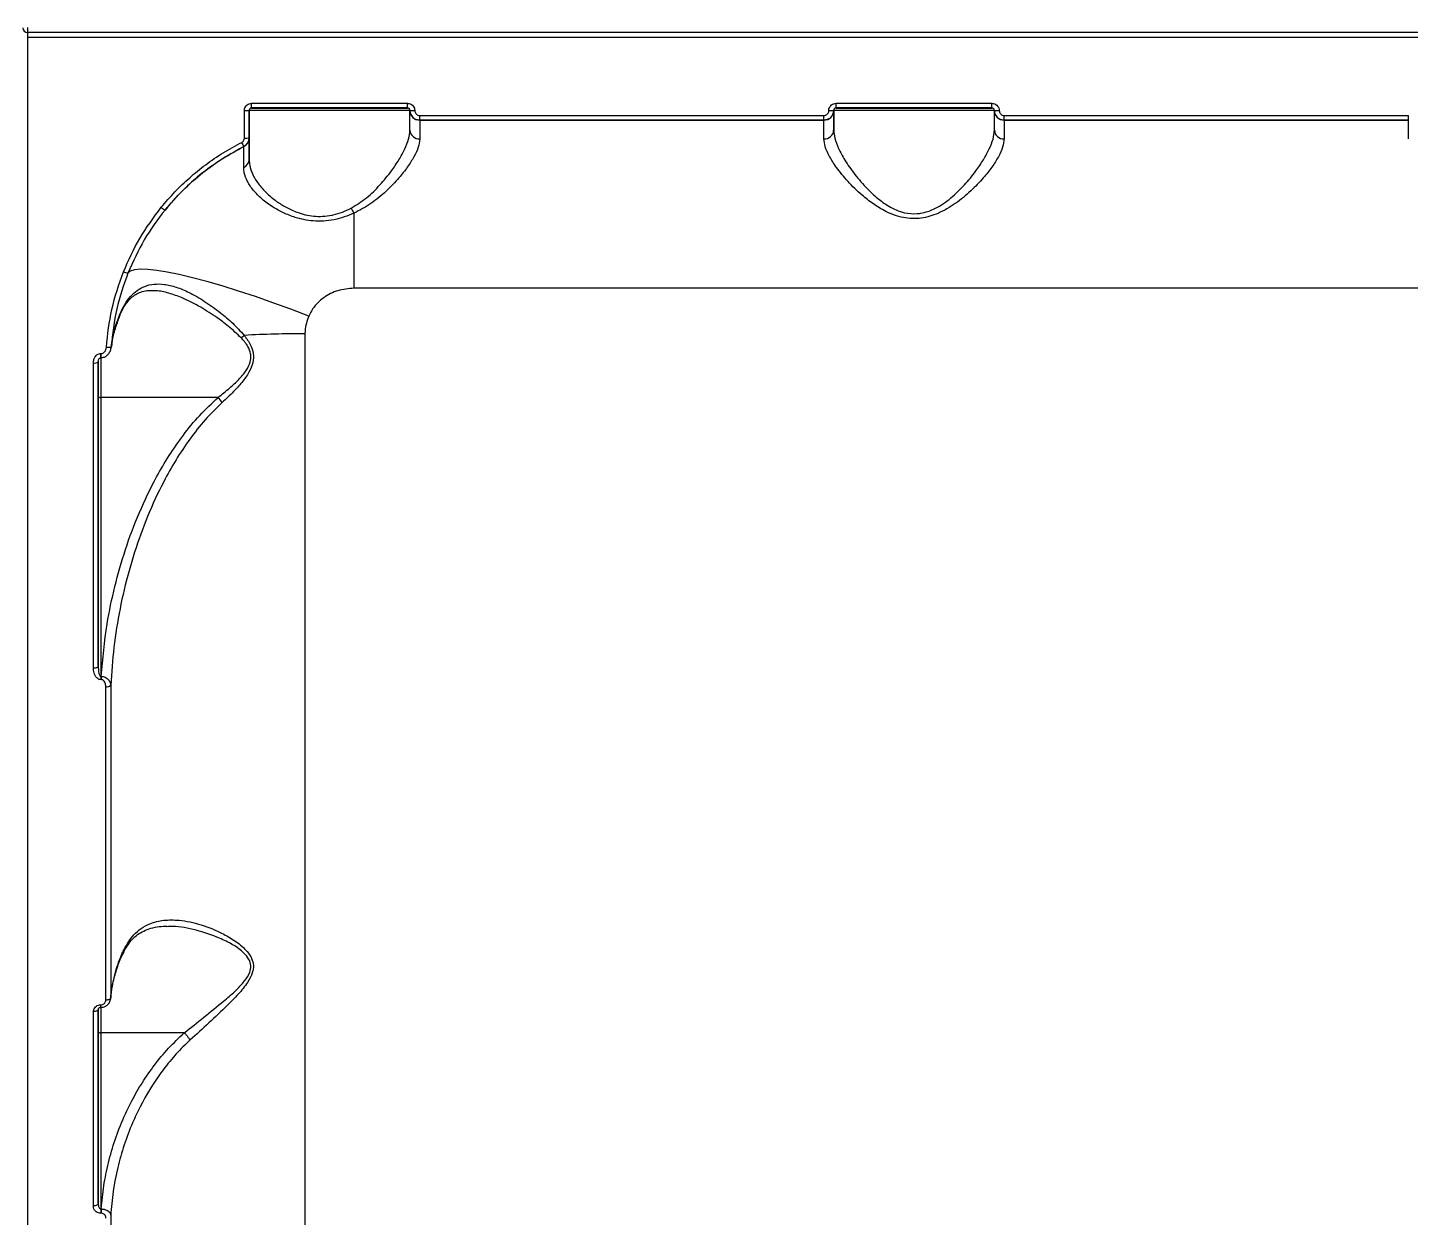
# Model space of a CAD drawing. Header units: millimetres. Extents: x -6431 to 4834, y -6422 to 4807.
# Drawn here: x 1393.7 to 1677.2, y -1159.6 to -915.8 of the extents above; entities that cross this region are included whole.
import ezdxf

# ---------------------------------------------------------------- set-up
doc = ezdxf.new("R2010")
doc.units = ezdxf.units.MM
for name, color, linetype in [('DIKOM_ОБЪЕКТ', 7, 'Continuous'), ('DIKOM_РАЗМЕР_ЗОНА', 7, 'Continuous'), ('DIKOM_РАЗМЕР_ОБЪЕКТА', 7, 'Continuous')]:
    doc.layers.add(name, color=color, linetype=linetype)
doc.styles.add('style1', font='arial.ttf', dxfattribs={"width": 0.8})
doc.dimstyles.new('1-50', dxfattribs={"dimtxt": 300, "dimasz": 200, "dimexe": 100, "dimexo": 0, "dimgap": 100, "dimtad": 0, "dimdec": 0, "dimtxsty": 'style1', "dimcen": 0, "dimclrd": 7, "dimclre": 7, "dimadec": 1, "dimazin": 2, "dimtfac": 1, "dimtdec": 0, "dimtmove": 1, "dimatfit": 3, "dimfxl": 0, "dimlwd": 25, "dimlwe": 18, "dimarcsym": 0})

# ---------------------------------------------------------------- blocks, each defined once
blk = doc.blocks.new('*D13')
at = {"layer": 'Defpoints', "color": 0, "transparency": 16777216}
for p in [(-3965.6, 378.37), (3334.4, -1220.38), (3334.4, -3843.38)]:
    blk.add_point(p, dxfattribs=at)
at = {"layer": 'DIKOM_РАЗМЕР_ОБЪЕКТА', "color": 7, "lineweight": 18, "transparency": 16777216}
for p, q in [((-3965.6, 378.37), (-3965.6, -3943.38)), ((3334.4, -1220.38), (3334.4, -3943.38))]:
    blk.add_line(p, q, dxfattribs=at)
at = {"layer": 'DIKOM_РАЗМЕР_ОБЪЕКТА', "color": 7, "lineweight": 25, "transparency": 16777216}
for p, q in [((-3765.6, -3843.38), (-182.11, -3843.38)), ((3134.4, -3843.38), (731.83, -3843.38))]:
    blk.add_line(p, q, dxfattribs=at)
at = {"layer": 'DIKOM_РАЗМЕР_ОБЪЕКТА', "color": 7, "transparency": 16777216}
for points in [[(-3765.6, -3810.04), (-3765.6, -3876.71), (-3965.6, -3843.38)], [(3134.4, -3810.04), (3134.4, -3876.71), (3334.4, -3843.38)]]:
    blk.add_solid(points, dxfattribs=at)
at = {"layer": 'DIKOM_РАЗМЕР_ОБЪЕКТА', "color": 0, "transparency": 16777216, "insert": (274.86, -3843.38), "char_height": 300, "attachment_point": 5, "style": 'style1'}
blk.add_mtext('7300', dxfattribs=at)
blk = doc.blocks.new('*D16')
at = {"layer": 'Defpoints', "color": 0, "transparency": 16777216}
for p in [(-5966.57, 409.56), (4834.4, -963.9), (4834.4, -6224.88)]:
    blk.add_point(p, dxfattribs=at)
at = {"layer": 'DIKOM_РАЗМЕР_ЗОНА', "color": 7, "lineweight": 18, "transparency": 16777216}
for p, q in [((-5966.57, 409.56), (-5966.57, -6324.88)), ((4834.4, -963.9), (4834.4, -6324.88))]:
    blk.add_line(p, q, dxfattribs=at)
at = {"layer": 'DIKOM_РАЗМЕР_ЗОНА', "color": 7, "lineweight": 25, "transparency": 16777216}
for p, q in [((-5766.57, -6224.88), (924.42, -6224.88)), ((4634.4, -6224.88), (2004.2, -6224.88))]:
    blk.add_line(p, q, dxfattribs=at)
at = {"layer": 'DIKOM_РАЗМЕР_ЗОНА', "color": 7, "transparency": 16777216}
for points in [[(-5766.57, -6191.54), (-5766.57, -6258.21), (-5966.57, -6224.88)], [(4634.4, -6191.54), (4634.4, -6258.21), (4834.4, -6224.88)]]:
    blk.add_solid(points, dxfattribs=at)
at = {"layer": 'DIKOM_РАЗМЕР_ЗОНА', "color": 0, "transparency": 16777216, "insert": (1464.31, -6224.88), "char_height": 300, "attachment_point": 5, "style": 'style1'}
blk.add_mtext('10800', dxfattribs=at)

msp = doc.modelspace()

# ---------------------------------------------------------------- linework, layer by layer
at = {"layer": 'DIKOM_ОБЪЕКТ', "color": 7, "linetype": 'Continuous', "lineweight": 15}
for p, q in [((1393.71, -915.76), (1393.71, -916.77)), ((1877.71, -916.77), (1393.71, -916.77)), ((1393.71, -916.77), (1393.71, -917.77)), ((1877.71, -917.77), (1393.71, -917.77)), ((1439.71, -931.3), (1471.71, -931.3)), ((1439.71, -932.26), (1439.71, -931.3)), ((1471.71, -932.26), (1439.71, -932.26)), ((1439.71, -932.26), (1439.71, -932.27)), ((1471.71, -932.26), (1471.71, -931.3)), ((1471.71, -932.27), (1471.71, -932.26)), ((1559.71, -931.3), (1591.71, -931.3)), ((1559.71, -932.26), (1559.71, -931.3)), ((1591.71, -932.26), (1559.71, -932.26)), ((1559.71, -932.26), (1559.71, -932.27)), ((1591.71, -932.26), (1591.71, -931.3)), ((1591.71, -932.27), (1591.71, -932.26)), ((1438.21, -938.43), (1438.21, -932.8)), ((1439.21, -932.77), (1439.21, -938.38)), ((1439.21, -942.87), (1439.21, -932.77)), ((1439.21, -932.77), (1439.21, -932.77)), ((1472.21, -932.77), (1472.21, -932.81)), ((1472.21, -932.78), (1472.21, -932.77)), ((1474.21, -933.81), (1557.21, -933.81)), ((1474.21, -934.77), (1474.21, -933.81)), ((1474.21, -934.77), (1474.21, -938.63)), ((1474.21, -934.77), (1557.21, -934.77)), ((1557.21, -934.77), (1474.21, -934.77)), ((1474.21, -934.77), (1474.21, -934.77)), ((1557.21, -934.77), (1557.21, -933.81)), ((1557.21, -938.63), (1557.21, -934.77)), ((1557.21, -934.77), (1557.21, -934.77)), ((1559.21, -932.77), (1559.21, -932.77)), ((1559.21, -932.77), (1559.21, -932.77)), ((1559.21, -932.77), (1559.21, -936.82)), ((1559.21, -936.82), (1559.21, -932.77)), ((1592.21, -932.77), (1592.21, -932.81)), ((1592.21, -936.82), (1592.21, -932.77)), ((1592.21, -932.78), (1592.21, -932.77)), ((1594.21, -933.81), (1677.21, -933.81)), ((1594.21, -934.77), (1594.21, -933.81)), ((1594.21, -934.77), (1677.21, -934.77)), ((1677.21, -934.77), (1594.21, -934.77)), ((1594.21, -934.77), (1594.21, -934.77)), ((1677.21, -934.77), (1677.21, -933.81)), ((1677.21, -938.63), (1677.21, -934.77)), ((1677.21, -934.77), (1677.21, -934.77)), ((1438.11, -940.16), (1438.11, -940.16)), ((1460.71, -953.86), (1460.71, -969.27)), ((1810.71, -969.27), (1460.71, -969.27)), ((1412.61, -974.92), (1412.6, -974.94)), ((1410.95, -981.46), (1411.04, -980.81)), ((1408.71, -982.67), (1408.8, -982.67)), ((1408.71, -983.51), (1408.71, -982.67)), ((1408.71, -983.51), (1408.8, -983.51)), ((1408.71, -983.51), (1408.71, -991.69)), ((1408.8, -983.51), (1408.8, -982.67)), ((1407.21, -1047.28), (1407.21, -984.61)), ((1408.21, -983.98), (1408.21, -990.71)), ((1408.21, -984.45), (1408.21, -1046.97)), ((1408.21, -991.52), (1408.21, -984.46)), ((1408.21, -1046.97), (1408.21, -991.52)), ((1432.82, -991.69), (1408.71, -991.69)), ((1408.71, -991.69), (1408.71, -1048.97)), ((1408.71, -1048.97), (1408.83, -1048.97)), ((1408.71, -1048.97), (1408.71, -1049.62)), ((1408.83, -1049.62), (1408.71, -1049.62)), ((1408.83, -1048.97), (1408.83, -1049.62)), ((1409.77, -1115.41), (1409.77, -1051.08)), ((1410.77, -1050.78), (1410.77, -1114.97)), ((1408.71, -1116.38), (1408.74, -1116.38)), ((1408.71, -1116.9), (1408.71, -1116.38)), ((1408.71, -1116.9), (1408.74, -1116.9)), ((1408.71, -1116.9), (1408.71, -1122.13)), ((1408.74, -1116.9), (1408.74, -1116.38)), ((1408.21, -1117.22), (1408.21, -1121.25)), ((1408.21, -1117.32), (1408.21, -1157.09)), ((1408.21, -1121.97), (1408.21, -1117.33)), ((1408.21, -1157.09), (1408.21, -1121.97)), ((1425.87, -1122.13), (1408.71, -1122.13)), ((1408.71, -1122.13), (1408.71, -1158.28)), ((1408.71, -1158.28), (1408.81, -1158.28)), ((1408.71, -1158.28), (1408.71, -1159.18)), ((1408.81, -1159.18), (1408.71, -1159.18)), ((1408.81, -1158.28), (1408.81, -1159.18))]:
    msp.add_line(p, q, dxfattribs=at)
at = {"layer": 'DIKOM_ОБЪЕКТ', "color": 7, "linetype": 'Continuous', "lineweight": 15, "flags": 128}
for points in [[(1393.71, -917.77), (1393.71, -929.95), (1393.71, -942.13), (1393.71, -954.29), (1393.71, -966.41), (1393.71, -978.49), (1393.71, -990.52), (1393.71, -1002.49), (1393.71, -1014.38), (1393.71, -1026.2), (1393.71, -1037.92), (1393.71, -1049.54), (1393.71, -1061.04), (1393.71, -1072.43), (1393.71, -1083.69), (1393.71, -1094.8), (1393.71, -1105.76), (1393.71, -1116.57), (1393.71, -1127.21), (1393.71, -1137.67), (1393.71, -1147.94), (1393.71, -1158.02), (1393.71, -1167.9)], [(1439.71, -932.27), (1439.89, -932.27), (1440.42, -932.27), (1441.29, -932.27), (1442.49, -932.27), (1443.98, -932.27), (1445.73, -932.27), (1447.71, -932.27), (1449.86, -932.27), (1452.15, -932.27), (1454.51, -932.27), (1456.91, -932.27), (1459.27, -932.27), (1461.56, -932.27), (1463.71, -932.27), (1465.69, -932.27), (1467.44, -932.27), (1468.93, -932.27), (1470.13, -932.27), (1471, -932.27), (1471.53, -932.27), (1471.71, -932.27)], [(1455.71, -932.27), (1456.98, -932.27), (1458.14, -932.27), (1459.11, -932.27), (1459.8, -932.27), (1460.16, -932.27), (1460.16, -932.27), (1459.8, -932.27), (1459.11, -932.27), (1458.14, -932.27), (1456.98, -932.27), (1455.71, -932.27), (1454.44, -932.27), (1453.28, -932.27), (1452.31, -932.27), (1451.62, -932.27), (1451.26, -932.27), (1451.26, -932.27), (1451.62, -932.27), (1452.31, -932.27), (1453.28, -932.27), (1454.44, -932.27), (1455.71, -932.27)], [(1559.71, -932.27), (1559.89, -932.27), (1560.42, -932.27), (1561.29, -932.27), (1562.49, -932.27), (1563.98, -932.27), (1565.73, -932.27), (1567.71, -932.27), (1569.86, -932.27), (1572.15, -932.27), (1574.51, -932.27), (1576.91, -932.27), (1579.27, -932.27), (1581.56, -932.27), (1583.71, -932.27), (1585.69, -932.27), (1587.44, -932.27), (1588.93, -932.27), (1590.13, -932.27), (1591, -932.27), (1591.53, -932.27), (1591.71, -932.27)], [(1575.71, -932.27), (1576.98, -932.27), (1578.14, -932.27), (1579.11, -932.27), (1579.8, -932.27), (1580.16, -932.27), (1580.16, -932.27), (1579.8, -932.27), (1579.11, -932.27), (1578.14, -932.27), (1576.98, -932.27), (1575.71, -932.27), (1574.44, -932.27), (1573.28, -932.27), (1572.31, -932.27), (1571.62, -932.27), (1571.26, -932.27), (1571.26, -932.27), (1571.62, -932.27), (1572.31, -932.27), (1573.28, -932.27), (1574.44, -932.27), (1575.71, -932.27)], [(1472.21, -932.77), (1472.03, -932.77), (1471.48, -932.77), (1470.58, -932.77), (1469.34, -932.77), (1467.81, -932.77), (1466, -932.77), (1463.96, -932.77), (1461.74, -932.77), (1459.38, -932.77), (1456.94, -932.77), (1454.48, -932.77), (1452.04, -932.77), (1449.68, -932.77), (1447.46, -932.77), (1445.42, -932.77), (1443.61, -932.77), (1442.08, -932.77), (1440.84, -932.77), (1439.94, -932.77), (1439.39, -932.77), (1439.21, -932.77)], [(1472.21, -936.82), (1472.21, -935.88), (1472.21, -935.06), (1472.21, -934.36), (1472.21, -933.79), (1472.21, -933.34), (1472.21, -933.02), (1472.21, -932.83), (1472.21, -932.77)], [(1592.21, -932.77), (1592.03, -932.77), (1591.48, -932.77), (1590.58, -932.77), (1589.34, -932.77), (1587.81, -932.77), (1586, -932.77), (1583.96, -932.77), (1581.74, -932.77), (1579.38, -932.77), (1576.94, -932.77), (1574.48, -932.77), (1572.04, -932.77), (1569.68, -932.77), (1567.46, -932.77), (1565.42, -932.77), (1563.62, -932.77), (1562.08, -932.77), (1560.84, -932.77), (1559.94, -932.77), (1559.39, -932.77), (1559.21, -932.77)], [(1594.21, -934.77), (1594.21, -934.83), (1594.21, -935.01), (1594.21, -935.32), (1594.21, -935.74), (1594.21, -936.29), (1594.21, -936.95), (1594.21, -937.73), (1594.21, -938.63)], [(1451.42, -974.98), (1447.73, -973.57), (1444.07, -972.24), (1440.48, -970.99), (1437.01, -969.85), (1433.67, -968.81), (1430.51, -967.9), (1427.56, -967.11), (1424.84, -966.47), (1422.39, -965.96), (1420.22, -965.61), (1418.36, -965.41), (1416.83, -965.36), (1415.63, -965.47), (1414.79, -965.74), (1414.32, -966.15)], [(1412.66, -974.59), (1412.63, -974.84), (1412.61, -974.92)], [(1450.66, -978.62), (1450.66, -990.09), (1450.66, -1001.49), (1450.66, -1012.81), (1450.66, -1024.04), (1450.66, -1035.17), (1450.66, -1046.19), (1450.66, -1057.1), (1450.66, -1067.87), (1450.66, -1078.5), (1450.66, -1088.98), (1450.66, -1099.3), (1450.66, -1109.45), (1450.66, -1119.42), (1450.66, -1129.2), (1450.66, -1138.79), (1450.66, -1148.16), (1450.66, -1157.33), (1450.66, -1166.27)], [(1408.21, -991.52), (1408.22, -991.55), (1408.25, -991.59), (1408.29, -991.61), (1408.36, -991.64), (1408.43, -991.66), (1408.52, -991.67), (1408.61, -991.68), (1408.71, -991.69)], [(1408.21, -1046.97), (1408.19, -1047.03), (1408.13, -1047.09), (1408.04, -1047.14), (1407.92, -1047.19), (1407.77, -1047.23), (1407.59, -1047.26), (1407.41, -1047.27), (1407.21, -1047.28)], [(1410.77, -1114.97), (1410.74, -1115.05), (1410.67, -1115.14), (1410.58, -1115.21), (1410.45, -1115.28), (1410.3, -1115.33), (1410.14, -1115.37), (1409.96, -1115.4), (1409.77, -1115.41)], [(1408.21, -1117.32), (1408.19, -1117.41), (1408.13, -1117.5), (1408.04, -1117.58), (1407.92, -1117.65), (1407.77, -1117.71), (1407.59, -1117.76), (1407.41, -1117.78), (1407.21, -1117.79)], [(1407.21, -1157.66), (1407.21, -1152.83), (1407.21, -1147.96), (1407.21, -1143.04), (1407.21, -1138.07), (1407.21, -1133.07), (1407.21, -1128.02), (1407.21, -1122.92), (1407.21, -1117.79)], [(1408.21, -1121.97), (1408.22, -1122), (1408.25, -1122.03), (1408.29, -1122.06), (1408.36, -1122.08), (1408.43, -1122.1), (1408.52, -1122.12), (1408.61, -1122.13), (1408.71, -1122.13)], [(1408.21, -1157.09), (1408.19, -1157.2), (1408.13, -1157.31), (1408.04, -1157.41), (1407.92, -1157.49), (1407.77, -1157.56), (1407.59, -1157.62), (1407.41, -1157.65), (1407.21, -1157.66)], [(1410.77, -1159.61), (1410.77, -1168.49), (1410.77, -1177.19), (1410.77, -1185.72), (1410.77, -1194.06), (1410.77, -1202.21), (1410.77, -1210.16), (1410.77, -1217.91), (1410.77, -1225.45)]]:
    msp.add_lwpolyline(points, dxfattribs=at)
at = {"layer": 'DIKOM_ОБЪЕКТ', "color": 7, "linetype": 'Continuous', "lineweight": 15}
for centre, radius, start, end in [((1393.71, -915.77), 1, 181.1719, 270.0014), ((1438.46, -926.2), 6.61, 267.8337, 276.5222), ((1472.96, -926.19), 6.61, 263.4831, 272.162), ((1474.21, -932.77), 2, 181.181, 269.9992), ((1557.21, -932.77), 2, 270.0022, 359.9943), ((1558.46, -926.2), 6.61, 267.8368, 276.5181), ((1592.96, -926.2), 6.61, 263.4778, 272.1663), ((1594.21, -932.77), 2, 181.171, 270.0024), ((1437.21, -938.38), 2, 296.8738, 0.0026), ((1438.46, -933.53), 4.91, 267.089, 278.7938), ((1474.12, -936.72), 1.91, 183.0472, 272.7538), ((1557.3, -936.72), 1.91, 267.2466, 356.9456), ((1594.12, -936.72), 1.91, 183.0544, 272.7534), ((1446.35, -935.18), 9.63, 205.4935, 211.1643), ((1437.45, -942.81), 1.76, 291.1453, 358.1582), ((1423.57, -950.05), 3.56, 227.2197, 242.5202), ((1467.06, -949.92), 7.47, 202.8245, 211.8578), ((1414.47, -963.77), 2.38, 242.9122, 266.2264), ((1434.03, -974.53), 6.06, 305.6328, 313.2815), ((1450.54, -1215.3), 236.68, 89.9711, 92.993), ((1410.23, -979.43), 1.97, 259.8134, 289.091), ((1407.45, -982.94), 1.69, 261.7087, 296.6306), ((1426.69, -997.67), 8.56, 35.4013, 44.2811), ((1409.97, -1049.93), 1.16, 259.9598, 313.1268)]:
    msp.add_arc(centre, radius, start, end, dxfattribs=at)
for points, knots in [([(1438.21, -932.8), (1438.22, -932.69), (1438.24, -932.41), (1438.42, -931.99), (1438.76, -931.61), (1439.2, -931.35), (1439.54, -931.32), (1439.71, -931.3)], [0, 0, 0, 0, 0.141864, 0.356731, 0.571363, 0.785773, 1, 1, 1, 1]), ([(1439.71, -932.26), (1439.65, -932.27), (1439.54, -932.28), (1439.39, -932.37), (1439.28, -932.49), (1439.22, -932.64), (1439.21, -932.73), (1439.21, -932.77)], [0, 0, 0, 0, 0.213776, 0.428109, 0.642618, 0.857762, 1, 1, 1, 1]), ([(1471.71, -931.3), (1471.82, -931.31), (1472.1, -931.33), (1472.52, -931.5), (1472.9, -931.85), (1473.16, -932.3), (1473.19, -932.63), (1473.21, -932.8)], [0, 0, 0, 0, 0.14059, 0.355111, 0.569847, 0.784886, 1, 1, 1, 1]), ([(1472.21, -932.77), (1472.2, -932.71), (1472.19, -932.6), (1472.11, -932.45), (1471.98, -932.33), (1471.84, -932.27), (1471.75, -932.27), (1471.71, -932.26)], [0, 0, 0, 0, 0.215438, 0.430703, 0.645241, 0.859618, 1, 1, 1, 1]), ([(1558.21, -932.8), (1558.22, -932.69), (1558.24, -932.41), (1558.42, -931.99), (1558.76, -931.61), (1559.2, -931.35), (1559.54, -931.32), (1559.71, -931.3)], [0, 0, 0, 0, 0.141872, 0.356734, 0.571361, 0.785678, 1, 1, 1, 1]), ([(1559.71, -932.26), (1559.65, -932.27), (1559.54, -932.28), (1559.39, -932.37), (1559.28, -932.49), (1559.22, -932.64), (1559.21, -932.73), (1559.21, -932.77)], [0, 0, 0, 0, 0.214018, 0.428295, 0.642747, 0.857834, 1, 1, 1, 1]), ([(1591.71, -931.3), (1591.82, -931.31), (1592.1, -931.33), (1592.52, -931.51), (1592.9, -931.85), (1593.16, -932.3), (1593.19, -932.63), (1593.21, -932.8)], [0, 0, 0, 0, 0.1406, 0.355041, 0.569867, 0.784871, 1, 1, 1, 1]), ([(1592.21, -932.77), (1592.2, -932.71), (1592.19, -932.6), (1592.11, -932.45), (1591.98, -932.33), (1591.84, -932.27), (1591.75, -932.27), (1591.71, -932.26)], [0, 0, 0, 0, 0.215521, 0.430672, 0.645468, 0.859597, 1, 1, 1, 1]), ([(1474.21, -934.77), (1474.06, -934.76), (1473.69, -934.73), (1473.13, -934.49), (1472.62, -934.04), (1472.28, -933.44), (1472.23, -932.99), (1472.21, -932.77)], [0, 0, 0, 0, 0.140711, 0.355484, 0.570311, 0.785172, 1, 1, 1, 1]), ([(1473.21, -932.8), (1473.22, -932.92), (1473.24, -933.14), (1473.42, -933.44), (1473.67, -933.67), (1473.95, -933.79), (1474.14, -933.8), (1474.21, -933.81)], [0, 0, 0, 0, 0.215119, 0.430186, 0.644948, 0.859417, 1, 1, 1, 1]), ([(1559.21, -932.77), (1559.2, -932.91), (1559.18, -933.29), (1558.94, -933.85), (1558.48, -934.35), (1557.88, -934.7), (1557.43, -934.74), (1557.21, -934.77)], [0, 0, 0, 0, 0.141706, 0.356395, 0.570968, 0.785457, 1, 1, 1, 1]), ([(1557.21, -933.81), (1557.32, -933.79), (1557.55, -933.77), (1557.85, -933.6), (1558.07, -933.35), (1558.19, -933.06), (1558.21, -932.88), (1558.21, -932.8)], [0, 0, 0, 0, 0.214322, 0.428633, 0.643219, 0.858087, 1, 1, 1, 1]), ([(1594.21, -934.77), (1594.06, -934.76), (1593.69, -934.73), (1593.13, -934.49), (1592.62, -934.04), (1592.28, -933.44), (1592.23, -932.99), (1592.21, -932.77)], [0, 0, 0, 0, 0.140715, 0.355423, 0.570313, 0.785179, 1, 1, 1, 1]), ([(1593.21, -932.8), (1593.22, -932.92), (1593.24, -933.14), (1593.42, -933.44), (1593.67, -933.67), (1593.95, -933.79), (1594.14, -933.8), (1594.21, -933.81)], [0, 0, 0, 0, 0.215163, 0.430175, 0.645068, 0.859556, 1, 1, 1, 1]), ([(1439.21, -938.38), (1439.21, -938.44), (1439.2, -938.72), (1439.06, -939.22), (1438.69, -939.8), (1438.3, -940.04), (1438.11, -940.16)], [0, 0, 0, 0, 0.081864, 0.388016, 0.693985, 1, 1, 1, 1]), ([(1439.21, -938.38), (1439.21, -938.47), (1439.21, -938.65), (1439.21, -940.11), (1439.21, -941.94), (1439.21, -942.87)], [0, 0, 0, 0, 0.306973, 0.648471, 1, 1, 1, 1]), ([(1460.17, -952.82), (1461.24, -952.15), (1463.46, -950.77), (1466.13, -948.05), (1468.32, -945.38), (1470.01, -942.88), (1471.2, -940.67), (1472.04, -938.58), (1472.15, -937.41), (1472.21, -936.82)], [0, 0, 0, 0, 0.146374, 0.305498, 0.468992, 0.600899, 0.735097, 0.865702, 1, 1, 1, 1]), ([(1559.21, -936.82), (1559.26, -937.34), (1559.36, -938.48), (1560.16, -940.56), (1561.52, -943.07), (1563.49, -945.92), (1565.78, -948.59), (1568.16, -950.81), (1570.15, -952.26), (1572.06, -953.24), (1573.99, -953.9), (1575.72, -954.04), (1577.34, -953.85), (1578.63, -953.53), (1580.82, -952.58), (1583.42, -950.74), (1586.14, -948.06), (1588.32, -945.38), (1590.01, -942.88), (1591.2, -940.67), (1592.04, -938.58), (1592.15, -937.41), (1592.21, -936.82)], [0, 0, 0, 0, 0.050714, 0.109914, 0.170725, 0.242652, 0.316474, 0.36375, 0.411986, 0.440046, 0.468857, 0.5101, 0.521086, 0.546818, 0.573407, 0.636934, 0.70461, 0.77415, 0.830252, 0.887331, 0.94288, 1, 1, 1, 1]), ([(1421.15, -952.66), (1422.07, -951.59), (1423.89, -949.45), (1426.96, -946.53), (1430.27, -943.84), (1433.83, -941.39), (1436.38, -940.01), (1437.66, -939.32)], [0, 0, 0, 0, 0.197833, 0.395506, 0.593165, 0.796583, 1, 1, 1, 1]), ([(1421.93, -953.21), (1423.12, -951.84), (1425.51, -949.08), (1429.52, -945.59), (1433.71, -942.55), (1436.64, -940.96), (1438.11, -940.16)], [0, 0, 0, 0, 0.25985, 0.522837, 0.760223, 1, 1, 1, 1]), ([(1438.11, -940.16), (1435.71, -941.52), (1432.06, -943.58), (1427.71, -947.13), (1424.64, -950.03), (1422.82, -952.16), (1421.93, -953.21)], [0, 0, 0, 0, 0.395167, 0.598673, 0.802166, 1, 1, 1, 1]), ([(1437.66, -939.32), (1437.76, -939.26), (1437.95, -939.14), (1438.14, -938.85), (1438.21, -938.6), (1438.21, -938.46), (1438.21, -938.43)], [0, 0, 0, 0, 0.305763, 0.611607, 0.917983, 1, 1, 1, 1]), ([(1438.09, -944.46), (1438.09, -943.59), (1438.1, -941.83), (1438.11, -940.59), (1438.11, -940.19), (1438.11, -940.17), (1438.11, -940.16)], [0, 0, 0, 0, 0.341497, 0.692996, 0.918012, 1, 1, 1, 1]), ([(1474.21, -938.63), (1474.15, -939.18), (1474.02, -940.29), (1473.09, -942.27), (1471.74, -944.39), (1469.86, -946.77), (1467.4, -949.34), (1464.37, -951.93), (1461.9, -953.24), (1460.71, -953.86)], [0, 0, 0, 0, 0.131658, 0.263489, 0.39514, 0.526872, 0.688298, 0.849532, 1, 1, 1, 1]), ([(1594.21, -938.63), (1594.15, -939.17), (1594.02, -940.28), (1593.1, -942.25), (1591.75, -944.38), (1589.88, -946.75), (1587.41, -949.33), (1584.34, -951.9), (1580.92, -953.94), (1577.81, -954.89), (1575.36, -955.02), (1573.49, -954.8), (1571.65, -954.28), (1569.54, -953.37), (1567.29, -951.98), (1564.65, -949.9), (1562.04, -947.33), (1559.83, -944.63), (1558.29, -942.21), (1557.38, -940.22), (1557.26, -939.12), (1557.21, -938.63)], [0, 0, 0, 0, 0.054582, 0.111031, 0.165946, 0.222013, 0.289071, 0.357961, 0.422673, 0.477402, 0.50475, 0.533099, 0.562353, 0.592383, 0.639889, 0.688584, 0.759284, 0.832059, 0.890159, 0.949868, 1, 1, 1, 1]), ([(1439.21, -942.87), (1439.23, -943.25), (1439.29, -944.24), (1439.85, -945.9), (1440.99, -947.8), (1442.64, -949.68), (1444.59, -951.32), (1446.76, -952.69), (1449.26, -953.84), (1451.86, -954.49), (1454.3, -954.55), (1455.64, -954.38), (1457, -954.09), (1458.38, -953.67), (1459.57, -953.11), (1460.17, -952.82)], [0, 0, 0, 0, 0.065391, 0.170368, 0.277942, 0.381813, 0.488411, 0.569564, 0.652795, 0.76042, 0.815164, 0.871887, 0.880046, 0.939202, 1, 1, 1, 1]), ([(1460.71, -953.86), (1460.06, -954.14), (1458.76, -954.68), (1456.66, -955.24), (1454.49, -955.53), (1451.74, -955.5), (1448.9, -954.89), (1446.19, -953.81), (1443.86, -952.52), (1441.75, -950.96), (1439.98, -949.18), (1438.76, -947.36), (1438.16, -945.77), (1438.11, -944.82), (1438.09, -944.46)], [0, 0, 0, 0, 0.061055, 0.122042, 0.18362, 0.245186, 0.354853, 0.436921, 0.519099, 0.622818, 0.726597, 0.831089, 0.935577, 1, 1, 1, 1]), ([(1413.39, -965.89), (1414.42, -963.57), (1416.5, -958.87), (1419.59, -954.75), (1421.15, -952.66)], [0, 0, 0, 0, 0.494173, 1, 1, 1, 1]), ([(1421.93, -953.21), (1420.43, -955.2), (1417.39, -959.23), (1415.35, -963.82), (1414.32, -966.15)], [0, 0, 0, 0, 0.494163, 1, 1, 1, 1]), ([(1409.88, -981.37), (1410.16, -978.76), (1410.72, -973.48), (1412.49, -968.44), (1413.39, -965.89)], [0, 0, 0, 0, 0.493874, 1, 1, 1, 1]), ([(1414.32, -966.15), (1413.45, -968.58), (1411.71, -973.51), (1411.16, -978.68), (1410.88, -981.3)], [0, 0, 0, 0, 0.493822, 1, 1, 1, 1]), ([(1412.66, -974.59), (1412.98, -973.9), (1413.61, -972.52), (1414.81, -970.9), (1416.19, -969.65), (1417.81, -968.78), (1419.65, -968.36), (1421.81, -968.4), (1424.22, -968.97), (1427, -970.13), (1430.05, -971.89), (1433.06, -974.08), (1435.85, -976.39), (1437.41, -978.09), (1438.18, -978.94)], [0, 0, 0, 0, 0.067607, 0.135243, 0.20569, 0.276166, 0.355561, 0.434998, 0.526753, 0.618555, 0.725885, 0.83325, 0.916679, 1, 1, 1, 1]), ([(1460.71, -969.27), (1459.6, -969.37), (1457.39, -969.56), (1454.44, -971.08), (1452.44, -973), (1451.69, -974.46), (1451.42, -974.98)], [0, 0, 0, 0, 0.288567, 0.571638, 0.847042, 1, 1, 1, 1]), ([(1412.62, -974.95), (1412.7, -974.74), (1412.98, -974), (1413.57, -972.97), (1414.35, -971.86), (1415.22, -971.01), (1416.18, -970.35), (1417.27, -969.92), (1418.22, -969.71), (1418.86, -969.75), (1419.01, -969.76)], [0, 0, 0, 0, 0.054601, 0.186593, 0.322704, 0.461438, 0.610663, 0.772124, 0.947556, 1, 1, 1, 1]), ([(1437.56, -979.46), (1436.71, -978.65), (1435, -977.03), (1432.01, -974.89), (1428.82, -972.86), (1425.61, -971.26), (1422.69, -970.23), (1420.53, -969.74), (1419.36, -969.77), (1419.01, -969.78)], [0, 0, 0, 0, 0.14049, 0.281176, 0.458548, 0.635852, 0.786164, 0.936396, 1, 1, 1, 1]), ([(1410.88, -981.3), (1411.06, -980.17), (1411.43, -977.9), (1412.25, -975.69), (1412.66, -974.59)], [0, 0, 0, 0, 0.497416, 1, 1, 1, 1]), ([(1411.04, -980.81), (1411.08, -980.52), (1411.23, -979.3), (1411.75, -977.33), (1412.38, -975.68), (1412.67, -974.94)], [0, 0, 0, 0, 0.143856, 0.612559, 1, 1, 1, 1]), ([(1451.42, -974.98), (1451.09, -975.96), (1450.73, -977.04), (1450.66, -978.28), (1450.66, -978.5), (1450.66, -978.62)], [0, 0, 0, 0, 0.821759, 0.907872, 1, 1, 1, 1]), ([(1432.82, -991.69), (1433.63, -991.04), (1435.07, -989.9), (1437.06, -988.08), (1438.55, -986.34), (1439.44, -984.62), (1439.57, -983.4), (1439.44, -982.32), (1438.91, -980.97), (1438.06, -980.01), (1437.56, -979.46)], [0, 0, 0, 0, 0.201043, 0.358395, 0.514935, 0.638492, 0.721774, 0.74495, 0.851263, 1, 1, 1, 1]), ([(1438.18, -978.94), (1438.66, -979.58), (1439.48, -980.69), (1440.13, -982.64), (1440.04, -984.61), (1439.15, -986.65), (1437.73, -988.63), (1435.84, -990.68), (1434.45, -991.98), (1433.67, -992.71)], [0, 0, 0, 0, 0.149114, 0.259624, 0.371649, 0.498766, 0.65253, 0.806981, 1, 1, 1, 1]), ([(1407.21, -984.61), (1407.23, -984.36), (1407.27, -983.88), (1407.57, -983.29), (1407.96, -982.9), (1408.35, -982.7), (1408.6, -982.68), (1408.71, -982.67)], [0, 0, 0, 0, 0.279179, 0.529442, 0.721622, 0.879459, 1, 1, 1, 1]), ([(1408.22, -984.62), (1408.21, -984.53), (1408.2, -984.26), (1408.3, -983.89), (1408.48, -983.63), (1408.61, -983.53), (1408.69, -983.51), (1408.74, -983.51), (1408.76, -983.52), (1408.77, -983.52)], [0, 0, 0, 0, 0.199439, 0.594967, 0.802343, 0.904708, 0.944516, 0.974811, 1, 1, 1, 1]), ([(1408.8, -983.49), (1408.98, -983.49), (1409.36, -983.47), (1409.9, -983.19), (1410.39, -982.72), (1410.75, -982.07), (1410.88, -981.53), (1410.88, -981.24), (1410.88, -981.22)], [0, 0, 0, 0, 0.151164, 0.333538, 0.523233, 0.739666, 0.984749, 1, 1, 1, 1]), ([(1408.8, -982.67), (1408.87, -982.66), (1409.03, -982.65), (1409.29, -982.53), (1409.58, -982.27), (1409.81, -981.87), (1409.86, -981.54), (1409.88, -981.37)], [0, 0, 0, 0, 0.101025, 0.261346, 0.460672, 0.726581, 1, 1, 1, 1]), ([(1408.83, -1048.97), (1409.15, -1045.37), (1409.71, -1039.16), (1411.54, -1030.47), (1413.72, -1022.82), (1416.55, -1015.29), (1419.63, -1008.88), (1422.73, -1003.61), (1425.66, -999.37), (1428.95, -995.31), (1431.53, -992.9), (1432.82, -991.69)], [0, 0, 0, 0, 0.172163, 0.296946, 0.42172, 0.549576, 0.677392, 0.756948, 0.836484, 0.918275, 1, 1, 1, 1]), ([(1433.67, -992.71), (1432.47, -993.88), (1430.07, -996.23), (1426.95, -1000.24), (1424.12, -1004.49), (1421.16, -1009.77), (1418.25, -1016.07), (1415.56, -1023.5), (1413.43, -1031.15), (1412.14, -1037.7), (1411.21, -1044.25), (1410.94, -1048.19), (1410.77, -1050.78)], [0, 0, 0, 0, 0.077604, 0.155266, 0.235469, 0.315696, 0.438519, 0.561376, 0.687284, 0.8132, 0.876762, 1, 1, 1, 1]), ([(1408.71, -1049.62), (1408.61, -1049.61), (1408.39, -1049.59), (1408.04, -1049.4), (1407.69, -1049.05), (1407.34, -1048.38), (1407.22, -1047.75), (1407.21, -1047.33), (1407.21, -1047.28)], [0, 0, 0, 0, 0.093385, 0.20872, 0.372048, 0.579277, 0.953637, 1, 1, 1, 1]), ([(1408.21, -1046.97), (1408.22, -1047.32), (1408.24, -1047.84), (1408.36, -1048.45), (1408.47, -1048.76), (1408.58, -1048.91), (1408.66, -1048.97), (1408.69, -1048.97), (1408.71, -1048.97)], [0, 0, 0, 0, 0.495878, 0.719781, 0.87032, 0.951015, 0.97592, 1, 1, 1, 1]), ([(1408.83, -1048.97), (1408.96, -1048.98), (1409.23, -1049), (1409.66, -1049.15), (1410.11, -1049.42), (1410.52, -1049.87), (1410.73, -1050.35), (1410.76, -1050.68), (1410.77, -1050.78)], [0, 0, 0, 0, 0.113717, 0.249365, 0.422753, 0.613509, 0.884821, 1, 1, 1, 1]), ([(1409.77, -1051.08), (1409.75, -1050.81), (1409.71, -1050.42), (1409.47, -1049.97), (1409.26, -1049.75), (1409.03, -1049.64), (1408.89, -1049.63), (1408.83, -1049.62)], [0, 0, 0, 0, 0.429945, 0.625706, 0.7881, 0.905277, 1, 1, 1, 1]), ([(1413.53, -1104.97), (1414.14, -1103.91), (1415.15, -1102.18), (1417.02, -1100.63), (1419.05, -1099.53), (1421.64, -1098.92), (1425.18, -1098.94), (1429.36, -1099.81), (1433.34, -1101.47), (1436.58, -1103.35), (1438.57, -1105.04), (1439.75, -1106.74), (1440.16, -1108.28), (1439.9, -1110.01), (1438.79, -1112.04), (1436.98, -1114.24), (1434.25, -1116.97), (1430.9, -1120.12), (1428.34, -1122.46), (1427.05, -1123.63)], [0, 0, 0, 0, 0.074253, 0.121009, 0.167802, 0.23855, 0.309417, 0.407005, 0.504673, 0.560904, 0.61685, 0.648471, 0.67538, 0.70245, 0.738674, 0.787639, 0.836822, 0.918411, 1, 1, 1, 1]), ([(1413.47, -1105.53), (1413.5, -1105.46), (1413.75, -1104.9), (1414.33, -1104.01), (1415.24, -1102.86), (1416.31, -1101.92), (1417.54, -1101.18), (1419.04, -1100.62), (1420.63, -1100.27), (1421.79, -1100.25), (1422.32, -1100.24)], [0, 0, 0, 0, 0.01488, 0.135014, 0.262749, 0.397976, 0.542277, 0.695911, 0.86084, 1, 1, 1, 1]), ([(1425.87, -1122.13), (1427.21, -1121.07), (1429.9, -1118.96), (1433.4, -1116.12), (1436.27, -1113.68), (1438.16, -1111.73), (1439.36, -1109.91), (1439.64, -1108.33), (1439.2, -1106.95), (1437.93, -1105.44), (1435.84, -1103.97), (1432.44, -1102.34), (1428.3, -1100.96), (1424.62, -1100.25), (1422.72, -1100.33), (1422.32, -1100.34)], [0, 0, 0, 0, 0.116101, 0.232197, 0.300594, 0.36865, 0.416736, 0.451529, 0.486303, 0.528502, 0.606501, 0.684932, 0.824048, 0.963069, 1, 1, 1, 1]), ([(1410.77, -1114.97), (1410.99, -1113.38), (1411.42, -1110.27), (1412.6, -1106.96), (1413.4, -1105.24), (1413.53, -1104.97)], [0, 0, 0, 0, 0.466538, 0.91502, 1, 1, 1, 1]), ([(1410.78, -1115.08), (1410.78, -1115), (1410.82, -1113.96), (1411.19, -1111.98), (1411.93, -1109.17), (1412.72, -1107.01), (1413.34, -1105.82), (1413.5, -1105.52)], [0, 0, 0, 0, 0.025579, 0.317715, 0.609869, 0.901201, 1, 1, 1, 1]), ([(1413.53, -1104.97), (1413.53, -1104.99), (1413.56, -1105.16), (1413.57, -1105.36), (1413.47, -1105.48), (1413.46, -1105.49)], [0, 0, 0, 0, 0.105188, 0.892815, 1, 1, 1, 1]), ([(1407.21, -1117.79), (1407.22, -1117.66), (1407.25, -1117.37), (1407.46, -1116.97), (1407.8, -1116.64), (1408.23, -1116.42), (1408.55, -1116.39), (1408.71, -1116.38)], [0, 0, 0, 0, 0.189031, 0.404496, 0.606838, 0.803377, 1, 1, 1, 1]), ([(1408.23, -1117.29), (1408.23, -1117.24), (1408.23, -1117.15), (1408.34, -1117.03), (1408.47, -1116.95), (1408.6, -1116.91), (1408.72, -1116.9), (1408.79, -1116.91), (1408.82, -1116.91)], [0, 0, 0, 0, 0.305351, 0.539336, 0.69577, 0.815908, 0.921896, 1, 1, 1, 1]), ([(1408.74, -1116.89), (1408.79, -1116.89), (1409.07, -1116.92), (1409.61, -1116.75), (1410.24, -1116.34), (1410.64, -1115.71), (1410.82, -1115.19), (1410.77, -1114.94), (1410.77, -1114.93)], [0, 0, 0, 0, 0.041941, 0.271776, 0.507295, 0.74854, 0.994412, 1, 1, 1, 1]), ([(1408.74, -1116.38), (1408.85, -1116.37), (1409.07, -1116.35), (1409.36, -1116.2), (1409.6, -1115.97), (1409.74, -1115.7), (1409.76, -1115.5), (1409.77, -1115.41)], [0, 0, 0, 0, 0.195259, 0.390134, 0.593299, 0.811132, 1, 1, 1, 1]), ([(1408.81, -1158.28), (1408.97, -1156.69), (1409.28, -1153.51), (1410.26, -1148.76), (1411.62, -1144.05), (1413.27, -1139.81), (1415.15, -1135.89), (1417.23, -1132.3), (1419.74, -1128.69), (1422.58, -1125.25), (1424.78, -1123.17), (1425.87, -1122.13)], [0, 0, 0, 0, 0.118328, 0.236652, 0.358143, 0.479626, 0.571256, 0.676828, 0.782385, 0.891204, 1, 1, 1, 1]), ([(1425.87, -1122.13), (1425.87, -1122.13), (1425.87, -1122.13), (1425.87, -1122.13), (1425.87, -1122.13), (1425.87, -1122.13)], [0, 0, 0, 0, 0.318466, 0.73166, 1, 1, 1, 1]), ([(1425.87, -1122.13), (1426.03, -1122.29), (1426.34, -1122.62), (1426.71, -1123.1), (1426.94, -1123.43), (1427.03, -1123.59), (1427.05, -1123.63)], [0, 0, 0, 0, 0.325238, 0.650525, 0.892573, 1, 1, 1, 1]), ([(1427.05, -1123.63), (1426.81, -1123.86), (1425.59, -1125), (1423.52, -1127.19), (1420.16, -1131.42), (1417.4, -1135.94), (1415.05, -1140.97), (1413.47, -1145.13), (1412.15, -1149.84), (1411.19, -1154.67), (1410.91, -1157.96), (1410.77, -1159.61)], [0, 0, 0, 0, 0.024297, 0.122247, 0.220216, 0.421513, 0.511886, 0.632236, 0.752589, 0.876293, 1, 1, 1, 1]), ([(1408.71, -1159.18), (1408.64, -1159.18), (1408.4, -1159.17), (1408, -1159.03), (1407.59, -1158.72), (1407.28, -1158.25), (1407.23, -1157.87), (1407.21, -1157.66)], [0, 0, 0, 0, 0.079667, 0.275735, 0.470773, 0.710561, 1, 1, 1, 1]), ([(1408.21, -1157.09), (1408.22, -1157.25), (1408.23, -1157.54), (1408.33, -1157.9), (1408.44, -1158.12), (1408.55, -1158.23), (1408.63, -1158.27), (1408.69, -1158.28), (1408.71, -1158.28)], [0, 0, 0, 0, 0.350878, 0.618235, 0.802897, 0.879339, 0.949238, 1, 1, 1, 1]), ([(1408.81, -1158.28), (1408.91, -1158.29), (1409.21, -1158.31), (1409.7, -1158.43), (1410.23, -1158.69), (1410.62, -1159.07), (1410.75, -1159.4), (1410.77, -1159.58), (1410.77, -1159.61)], [0, 0, 0, 0, 0.089247, 0.293684, 0.489617, 0.716373, 0.954582, 1, 1, 1, 1]), ([(1409.77, -1160.15), (1409.75, -1160.01), (1409.73, -1159.76), (1409.52, -1159.47), (1409.26, -1159.27), (1409.01, -1159.19), (1408.86, -1159.18), (1408.81, -1159.18)], [0, 0, 0, 0, 0.302535, 0.534581, 0.725441, 0.917029, 1, 1, 1, 1])]:
    msp.add_open_spline(points, degree=3, knots=knots, dxfattribs=at)

# ---------------------------------------------------------------- dimensions: what is measured, and where the dimension line sits
at = {"layer": 'DIKOM_РАЗМЕР_ЗОНА'}
dim = msp.add_linear_dim(base=(4834.4, -6224.88), p1=(-5966.57, 409.56), p2=(4834.4, -963.9), text='10800', dimstyle='1-50', override={"dimscale": 1, "dimtix": 0, "dimtofl": 1, "dimtmove": 1, "dimatfit": 3}, dxfattribs=at)
dim.commit()
dim.dimension.update_dxf_attribs({"geometry": '*D16', "text_midpoint": (1464.31, -6224.88), "dimtype": 160})
at = {"layer": 'DIKOM_РАЗМЕР_ОБЪЕКТА'}
dim = msp.add_linear_dim(base=(3334.4, -3843.38), p1=(-3965.6, 378.37), p2=(3334.4, -1220.38), dimstyle='1-50', override={"dimscale": 1, "dimtix": 0, "dimtofl": 1, "dimtmove": 1, "dimatfit": 3}, dxfattribs=at)
dim.commit()
dim.dimension.update_dxf_attribs({"geometry": '*D13', "text_midpoint": (274.86, -3843.38), "dimtype": 160})

doc.saveas('drawing.dxf')
